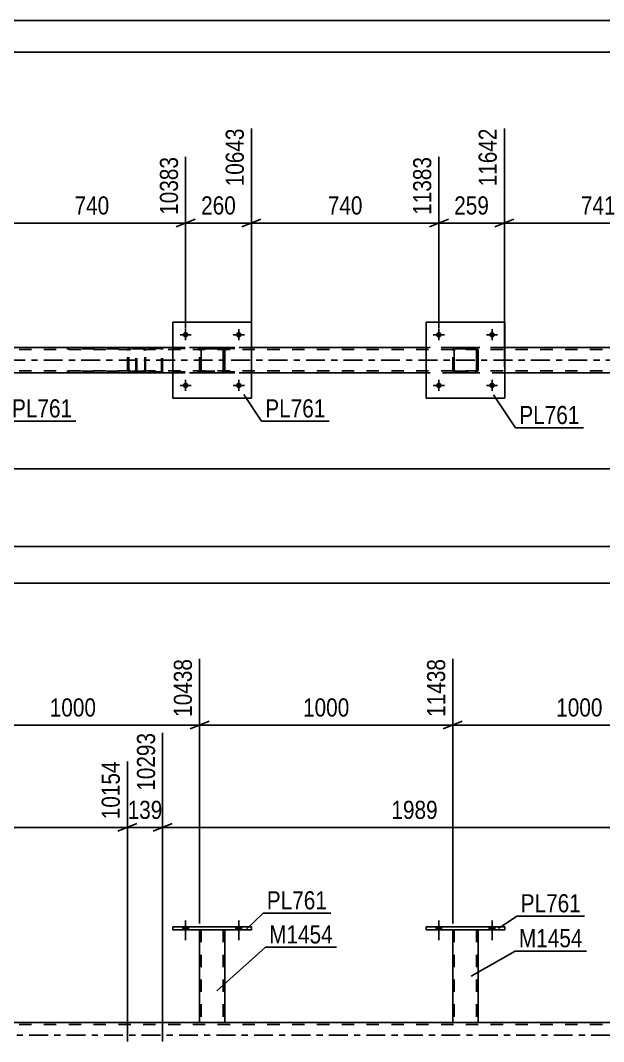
# Model space of a CAD drawing. Header units: millimetres. Extents: x 0 to 841, y 0 to 594.
# Drawn here: x 428.4 to 520.5, y 432.7 to 594 of the extents above; entities that cross this region are included whole.
import ezdxf

# ---------------------------------------------------------------- set-up
doc = ezdxf.new("R2010")
doc.units = ezdxf.units.MM
doc.linetypes.add('DXK_LINE_DOT2', pattern=[3.9198, 1.9599, -1.9599])
doc.linetypes.add('DXK_LINE_DOT3', pattern=[5.9187, 2.979, -0.9799, 0.9799, -0.9799])
doc.styles.add('Arial Narrow', font='ARIALN.TTF', dxfattribs={"height": 0.2})

# ---------------------------------------------------------------- blocks, each defined once
blk = doc.blocks.new('Unknown-318889158-1133')
at = {"color": 5, "linetype": 'Continuous'}
for p, q in [((841, 594), (0, 594)), ((836, 589), (5, 589))]:
    blk.add_line(p, q, dxfattribs=at)
blk = doc.blocks.new('Part-318889158-5026 - 5006')
at = {"color": 7, "linetype": 'DXK_LINE_DOT2'}
for p, q in [((446.66, 542.16), (446.64, 542.04)), ((446.64, 538.68), (446.64, 542.04)), ((446.81, 542.04), (446.82, 542.1)), ((446.81, 538.68), (446.81, 542.04)), ((446.82, 542.1), (446.86, 542.15)), ((446.98, 542.36), (446.85, 542.34)), ((446.86, 542.15), (446.91, 542.19)), ((446.91, 542.19), (446.98, 542.2)), ((462.31, 542.36), (446.98, 542.36)), ((462.31, 542.2), (446.98, 542.2)), ((450.68, 542.34), (450.55, 542.36)), ((450.55, 542.2), (450.62, 542.19)), ((450.62, 542.19), (450.64, 542.17)), ((450.64, 542.17), (450.67, 542.15)), ((450.67, 542.15), (450.71, 542.1)), ((450.71, 542.1), (450.72, 542.04)), ((450.72, 538.68), (450.72, 542.04)), ((450.89, 542.04), (450.87, 542.16)), ((450.89, 538.68), (450.89, 542.04)), ((446.64, 538.68), (446.66, 538.56)), ((446.82, 538.62), (446.81, 538.68)), ((450.72, 538.68), (450.71, 538.62)), ((450.87, 538.56), (450.89, 538.68)), ((446.86, 538.57), (446.82, 538.62)), ((446.85, 538.38), (446.98, 538.36)), ((446.86, 538.57), (446.89, 538.55)), ((446.89, 538.55), (446.91, 538.53)), ((446.91, 538.53), (446.98, 538.52)), ((462.31, 538.52), (446.98, 538.52)), ((462.31, 538.36), (446.98, 538.36)), ((450.62, 538.53), (450.55, 538.52)), ((450.55, 538.36), (450.68, 538.38)), ((450.67, 538.57), (450.62, 538.53)), ((450.71, 538.62), (450.67, 538.57))]:
    blk.add_line(p, q, dxfattribs=at)
for centre, start, end in [((446.96, 542.03), 110.7583, 155.68), ((450.57, 542.03), 24.32, 69.2417), ((446.96, 538.69), 204.32, 249.2417), ((450.57, 538.69), 290.7583, 335.68)]:
    blk.add_arc(centre, 0.331, start, end, dxfattribs=at)
blk = doc.blocks.new('Part-318889158-5038 - 5006')
at = {"color": 7, "linetype": 'DXK_LINE_DOT2'}
for p, q in [((447.91, 542.36), (435.76, 542.36)), ((447.91, 542.12), (435.76, 542.12)), ((445.34, 541.97), (445.32, 541.88)), ((445.32, 538.84), (445.32, 541.88)), ((445.36, 542.06), (445.34, 541.97)), ((445.57, 541.88), (445.59, 541.97)), ((445.57, 538.84), (445.57, 541.88)), ((445.59, 541.97), (445.64, 542.05)), ((445.82, 542.36), (445.63, 542.32)), ((445.64, 542.05), (445.73, 542.1)), ((445.73, 542.1), (445.82, 542.12)), ((446.64, 542.12), (446.64, 542.36)), ((448.02, 542.32), (447.91, 542.36)), ((447.91, 542.12), (447.96, 542.1)), ((447.96, 542.1), (448.01, 542.05)), ((448.01, 542.05), (448.04, 541.97)), ((448.1, 542.22), (448.02, 542.32)), ((448.04, 541.97), (448.05, 541.88)), ((448.05, 538.84), (448.05, 541.88)), ((448.16, 542.06), (448.1, 542.22)), ((448.18, 541.88), (448.16, 542.06)), ((448.18, 538.84), (448.18, 541.88)), ((445.32, 538.84), (445.34, 538.76)), ((445.34, 538.76), (445.36, 538.66)), ((445.59, 538.75), (445.57, 538.84)), ((445.64, 538.67), (445.59, 538.75)), ((445.73, 538.62), (445.64, 538.67)), ((448.01, 538.67), (447.96, 538.62)), ((448.04, 538.75), (448.01, 538.67)), ((448.05, 538.84), (448.04, 538.75)), ((448.12, 538.53), (448.16, 538.66)), ((448.16, 538.66), (448.18, 538.84)), ((447.91, 538.6), (435.76, 538.6)), ((447.91, 538.36), (435.76, 538.36)), ((445.63, 538.4), (445.82, 538.36)), ((445.82, 538.6), (445.73, 538.62)), ((446.64, 538.36), (446.64, 538.6)), ((447.96, 538.62), (447.91, 538.6)), ((447.91, 538.36), (448.02, 538.4)), ((448.02, 538.4), (448.1, 538.5)), ((448.1, 538.5), (448.12, 538.53))]:
    blk.add_line(p, q, dxfattribs=at)
for centre, start, end in [((445.81, 541.86), 111.1941, 156.1506), ((445.81, 538.86), 203.8494, 248.8059)]:
    blk.add_arc(centre, 0.492, start, end, dxfattribs=at)
blk = doc.blocks.new('Part-318889158-5053 - 5006')
at = {"color": 7, "linetype": 'DXK_LINE_DOT2'}
for p, q in [((759.44, 542.04), (82.91, 542.04)), ((759.44, 542.36), (92.51, 542.36)), ((464.91, 542.36), (452.51, 542.36)), ((504.91, 542.36), (492.51, 542.36)), ((759.44, 538.68), (82.91, 538.68)), ((464.91, 538.36), (452.51, 538.36)), ((504.91, 538.36), (492.51, 538.36))]:
    blk.add_line(p, q, dxfattribs=at)
at = {"color": 2, "linetype": 'Continuous'}
for p, q in [((452.51, 542.36), (424.91, 542.36)), ((492.51, 542.36), (464.91, 542.36)), ((532.51, 542.36), (504.91, 542.36)), ((452.51, 538.36), (424.91, 538.36)), ((492.51, 538.36), (464.91, 538.36)), ((532.51, 538.36), (504.91, 538.36))]:
    blk.add_line(p, q, dxfattribs=at)
at = {"color": 7, "linetype": 'DXK_LINE_DOT3'}
blk.add_line((82.91, 540.36), (759.44, 540.36), dxfattribs=at)
blk = doc.blocks.new('Bolt-318889158-5165 - 5006')
at = {"linetype": 'Continuous'}
for points in [[(454.07, 544.36), (454.08, 544.45), (454.11, 544.54), (454.16, 544.62), (454.22, 544.69), (454.29, 544.74), (454.38, 544.78), (454.47, 544.8), (454.56, 544.8), (454.65, 544.78), (454.73, 544.74), (454.81, 544.69), (454.87, 544.62), (454.92, 544.54), (454.94, 544.45), (454.95, 544.36), (454.94, 544.27), (454.92, 544.18), (454.87, 544.1), (454.81, 544.03), (454.73, 543.98), (454.65, 543.94), (454.56, 543.92), (454.47, 543.92), (454.38, 543.94), (454.29, 543.98), (454.22, 544.03), (454.16, 544.1), (454.11, 544.18), (454.08, 544.27)], [(462.47, 544.36), (462.48, 544.45), (462.51, 544.54), (462.56, 544.62), (462.62, 544.69), (462.69, 544.74), (462.78, 544.78), (462.87, 544.8), (462.96, 544.8), (463.05, 544.78), (463.13, 544.74), (463.21, 544.69), (463.27, 544.62), (463.32, 544.54), (463.34, 544.45), (463.35, 544.36), (463.34, 544.27), (463.32, 544.18), (463.27, 544.1), (463.21, 544.03), (463.13, 543.98), (463.05, 543.94), (462.96, 543.92), (462.87, 543.92), (462.78, 543.94), (462.69, 543.98), (462.62, 544.03), (462.56, 544.1), (462.51, 544.18), (462.48, 544.27)]]:
    blk.add_hatch(color=1, dxfattribs=at).paths.add_polyline_path(points)
at = {"color": 1, "linetype": 'Continuous'}
for p, q in [((454.51, 545.24), (454.51, 543.48)), ((462.91, 545.24), (462.91, 543.48)), ((453.63, 544.36), (455.39, 544.36)), ((462.03, 544.36), (463.79, 544.36))]:
    blk.add_line(p, q, dxfattribs=at)
blk = doc.blocks.new('Bolt-318889158-5166 - 5006')
at = {"linetype": 'Continuous'}
for points in [[(454.07, 536.36), (454.08, 536.45), (454.11, 536.54), (454.16, 536.62), (454.22, 536.69), (454.29, 536.74), (454.38, 536.78), (454.47, 536.8), (454.56, 536.8), (454.65, 536.78), (454.73, 536.74), (454.81, 536.69), (454.87, 536.62), (454.92, 536.54), (454.94, 536.45), (454.95, 536.36), (454.94, 536.27), (454.92, 536.18), (454.87, 536.1), (454.81, 536.03), (454.73, 535.98), (454.65, 535.94), (454.56, 535.92), (454.47, 535.92), (454.38, 535.94), (454.29, 535.98), (454.22, 536.03), (454.16, 536.1), (454.11, 536.18), (454.08, 536.27)], [(462.47, 536.36), (462.48, 536.45), (462.51, 536.54), (462.56, 536.62), (462.62, 536.69), (462.69, 536.74), (462.78, 536.78), (462.87, 536.8), (462.96, 536.8), (463.05, 536.78), (463.13, 536.74), (463.21, 536.69), (463.27, 536.62), (463.32, 536.54), (463.34, 536.45), (463.35, 536.36), (463.34, 536.27), (463.32, 536.18), (463.27, 536.1), (463.21, 536.03), (463.13, 535.98), (463.05, 535.94), (462.96, 535.92), (462.87, 535.92), (462.78, 535.94), (462.69, 535.98), (462.62, 536.03), (462.56, 536.1), (462.51, 536.18), (462.48, 536.27)]]:
    blk.add_hatch(color=1, dxfattribs=at).paths.add_polyline_path(points)
at = {"color": 1, "linetype": 'Continuous'}
for p, q in [((454.51, 537.24), (454.51, 535.48)), ((462.91, 537.24), (462.91, 535.48)), ((453.63, 536.36), (455.39, 536.36)), ((462.03, 536.36), (463.79, 536.36))]:
    blk.add_line(p, q, dxfattribs=at)
blk = doc.blocks.new('Bolt-318889158-5177 - 5006')
at = {"linetype": 'Continuous'}
for points in [[(494.07, 544.36), (494.08, 544.45), (494.11, 544.54), (494.16, 544.62), (494.22, 544.69), (494.29, 544.74), (494.38, 544.78), (494.47, 544.8), (494.56, 544.8), (494.65, 544.78), (494.73, 544.74), (494.81, 544.69), (494.87, 544.62), (494.91, 544.54), (494.94, 544.45), (494.95, 544.36), (494.94, 544.27), (494.91, 544.18), (494.87, 544.1), (494.81, 544.03), (494.73, 543.98), (494.65, 543.94), (494.56, 543.92), (494.47, 543.92), (494.38, 543.94), (494.29, 543.98), (494.22, 544.03), (494.16, 544.1), (494.11, 544.18), (494.08, 544.27)], [(502.47, 544.36), (502.48, 544.45), (502.51, 544.54), (502.56, 544.62), (502.62, 544.69), (502.69, 544.74), (502.78, 544.78), (502.87, 544.8), (502.96, 544.8), (503.05, 544.78), (503.13, 544.74), (503.21, 544.69), (503.27, 544.62), (503.31, 544.54), (503.34, 544.45), (503.35, 544.36), (503.34, 544.27), (503.31, 544.18), (503.27, 544.1), (503.21, 544.03), (503.13, 543.98), (503.05, 543.94), (502.96, 543.92), (502.87, 543.92), (502.78, 543.94), (502.69, 543.98), (502.62, 544.03), (502.56, 544.1), (502.51, 544.18), (502.48, 544.27)]]:
    blk.add_hatch(color=1, dxfattribs=at).paths.add_polyline_path(points)
at = {"color": 1, "linetype": 'Continuous'}
for p, q in [((494.51, 545.24), (494.51, 543.48)), ((502.91, 545.24), (502.91, 543.48)), ((493.63, 544.36), (495.39, 544.36)), ((502.03, 544.36), (503.79, 544.36))]:
    blk.add_line(p, q, dxfattribs=at)
blk = doc.blocks.new('Bolt-318889158-5178 - 5006')
at = {"linetype": 'Continuous'}
for points in [[(494.07, 536.36), (494.08, 536.45), (494.11, 536.54), (494.16, 536.62), (494.22, 536.69), (494.29, 536.74), (494.38, 536.78), (494.47, 536.8), (494.56, 536.8), (494.65, 536.78), (494.73, 536.74), (494.81, 536.69), (494.87, 536.62), (494.91, 536.54), (494.94, 536.45), (494.95, 536.36), (494.94, 536.27), (494.91, 536.18), (494.87, 536.1), (494.81, 536.03), (494.73, 535.98), (494.65, 535.94), (494.56, 535.92), (494.47, 535.92), (494.38, 535.94), (494.29, 535.98), (494.22, 536.03), (494.16, 536.1), (494.11, 536.18), (494.08, 536.27)], [(502.47, 536.36), (502.48, 536.45), (502.51, 536.54), (502.56, 536.62), (502.62, 536.69), (502.69, 536.74), (502.78, 536.78), (502.87, 536.8), (502.96, 536.8), (503.05, 536.78), (503.13, 536.74), (503.21, 536.69), (503.27, 536.62), (503.31, 536.54), (503.34, 536.45), (503.35, 536.36), (503.34, 536.27), (503.31, 536.18), (503.27, 536.1), (503.21, 536.03), (503.13, 535.98), (503.05, 535.94), (502.96, 535.92), (502.87, 535.92), (502.78, 535.94), (502.69, 535.98), (502.62, 536.03), (502.56, 536.1), (502.51, 536.18), (502.48, 536.27)]]:
    blk.add_hatch(color=1, dxfattribs=at).paths.add_polyline_path(points)
at = {"color": 1, "linetype": 'Continuous'}
for p, q in [((494.51, 537.24), (494.51, 535.48)), ((502.91, 537.24), (502.91, 535.48)), ((493.63, 536.36), (495.39, 536.36)), ((502.03, 536.36), (503.79, 536.36))]:
    blk.add_line(p, q, dxfattribs=at)
blk = doc.blocks.new('Part-318889158-5225 - 5006')
at = {"color": 2, "linetype": 'Continuous'}
for p, q in [((452.51, 534.36), (452.51, 546.36)), ((452.51, 546.36), (452.51, 546.36)), ((452.51, 546.36), (464.91, 546.36)), ((464.91, 546.36), (464.91, 534.36)), ((452.51, 534.36), (452.51, 534.36)), ((464.91, 534.36), (452.51, 534.36))]:
    blk.add_line(p, q, dxfattribs=at)
at = {"color": 7, "linetype": 'DXK_LINE_DOT2'}
for p, q in [((452.51, 546.36), (452.51, 534.36)), ((452.51, 546.36), (452.51, 546.36)), ((464.91, 534.36), (464.91, 546.36)), ((452.51, 534.36), (452.51, 534.36))]:
    blk.add_line(p, q, dxfattribs=at)
blk = doc.blocks.new('Part-318889158-5226 - 5006')
at = {"color": 7, "linetype": 'DXK_LINE_DOT2'}
for p, q in [((456.71, 541.88), (456.75, 542.06)), ((456.75, 542.06), (456.71, 541.88)), ((456.71, 538.84), (456.71, 541.88)), ((456.71, 541.88), (456.71, 541.88)), ((456.71, 538.84), (456.71, 541.88)), ((456.95, 541.88), (456.97, 541.97)), ((456.97, 541.97), (456.95, 541.88)), ((456.95, 538.84), (456.95, 541.88)), ((456.95, 541.88), (456.95, 541.88)), ((456.95, 541.88), (456.95, 538.84)), ((456.97, 541.97), (457.02, 542.05)), ((457.02, 542.05), (456.97, 541.97)), ((457, 542.32), (457.19, 542.36)), ((457.19, 542.36), (457.01, 542.32)), ((457.02, 542.05), (457.1, 542.1)), ((457.1, 542.1), (457.02, 542.05)), ((457.1, 542.1), (457.19, 542.12)), ((457.19, 542.12), (457.1, 542.1)), ((457.19, 542.36), (460.23, 542.36)), ((457.19, 542.36), (457.19, 542.36)), ((457.19, 542.36), (460.23, 542.36)), ((457.19, 542.12), (460.23, 542.12)), ((457.19, 542.12), (457.19, 542.12)), ((460.23, 542.12), (457.19, 542.12)), ((460.23, 542.36), (460.23, 542.36)), ((460.23, 542.36), (460.41, 542.32)), ((460.42, 542.32), (460.23, 542.36)), ((460.23, 542.12), (460.23, 542.12)), ((460.23, 542.12), (460.32, 542.1)), ((460.32, 542.1), (460.23, 542.12)), ((460.32, 542.1), (460.32, 542.1)), ((460.32, 542.1), (460.4, 542.05)), ((460.4, 542.05), (460.32, 542.1)), ((460.4, 542.05), (460.45, 541.97)), ((460.45, 541.97), (460.4, 542.05)), ((460.45, 541.97), (460.47, 541.88)), ((460.47, 541.88), (460.45, 541.97)), ((460.47, 538.84), (460.47, 541.88)), ((460.47, 541.88), (460.47, 541.88)), ((460.47, 541.88), (460.47, 538.84)), ((460.67, 542.06), (460.71, 541.88)), ((460.71, 541.88), (460.68, 542.06)), ((460.71, 538.84), (460.71, 541.88)), ((460.71, 541.88), (460.71, 541.88)), ((460.71, 541.88), (460.71, 538.84)), ((456.71, 538.84), (456.71, 538.84)), ((456.75, 538.66), (456.71, 538.84)), ((456.71, 538.84), (456.75, 538.66)), ((456.95, 538.84), (456.95, 538.84)), ((456.97, 538.75), (456.95, 538.84)), ((456.95, 538.84), (456.97, 538.75)), ((457.02, 538.67), (456.97, 538.75)), ((456.97, 538.75), (457.02, 538.67)), ((457.1, 538.62), (457.02, 538.67)), ((457.02, 538.67), (457.1, 538.62)), ((460.4, 538.67), (460.32, 538.62)), ((460.32, 538.62), (460.4, 538.67)), ((460.45, 538.75), (460.4, 538.67)), ((460.4, 538.67), (460.45, 538.75)), ((460.47, 538.84), (460.45, 538.75)), ((460.45, 538.75), (460.47, 538.84)), ((460.47, 538.84), (460.47, 538.84)), ((460.71, 538.84), (460.67, 538.66)), ((460.68, 538.66), (460.71, 538.84)), ((460.71, 538.84), (460.71, 538.84)), ((457, 538.4), (457.01, 538.4)), ((457.19, 538.36), (457, 538.4)), ((457.01, 538.4), (457.19, 538.36)), ((457.19, 538.6), (457.1, 538.62)), ((457.1, 538.62), (457.19, 538.6)), ((457.19, 538.6), (460.23, 538.6)), ((457.19, 538.6), (457.19, 538.6)), ((457.19, 538.6), (460.23, 538.6)), ((457.19, 538.36), (460.23, 538.36)), ((457.19, 538.36), (457.19, 538.36)), ((457.19, 538.36), (460.23, 538.36)), ((460.32, 538.62), (460.23, 538.6)), ((460.23, 538.6), (460.32, 538.62)), ((460.23, 538.6), (460.23, 538.6)), ((460.41, 538.4), (460.23, 538.36)), ((460.23, 538.36), (460.42, 538.4)), ((460.23, 538.36), (460.23, 538.36))]:
    blk.add_line(p, q, dxfattribs=at)
at = {"color": 7, "linetype": 'DXK_LINE_DOT3'}
blk.add_line((458.72, 540.36), (458.71, 540.36), dxfattribs=at)
at = {"color": 7, "linetype": 'DXK_LINE_DOT2'}
for centre, start, end in [((457.19, 541.88), 112.5, 157.5), ((457.19, 541.88), 112.5, 157.5), ((460.23, 541.88), 22.5, 67.5), ((460.23, 541.88), 22.5, 67.5), ((457.19, 538.84), 202.5, 247.5), ((457.19, 538.84), 202.5, 247.5), ((460.23, 538.84), 292.5, 337.5), ((460.23, 538.84), 292.5, 337.5)]:
    blk.add_arc(centre, 0.48, start, end, dxfattribs=at)
blk = doc.blocks.new('Part-318889158-5262 - 5006')
at = {"color": 2, "linetype": 'Continuous'}
for p, q in [((492.51, 534.36), (492.51, 546.36)), ((492.51, 546.36), (492.51, 546.36)), ((492.51, 546.36), (504.91, 546.36)), ((504.91, 546.36), (504.91, 534.36)), ((492.51, 534.36), (492.51, 534.36)), ((504.91, 534.36), (492.51, 534.36))]:
    blk.add_line(p, q, dxfattribs=at)
at = {"color": 7, "linetype": 'DXK_LINE_DOT2'}
for p, q in [((492.51, 546.36), (492.51, 534.36)), ((492.51, 546.36), (492.51, 546.36)), ((504.91, 534.36), (504.91, 546.36)), ((492.51, 534.36), (492.51, 534.36))]:
    blk.add_line(p, q, dxfattribs=at)
blk = doc.blocks.new('Part-318889158-5263 - 5006')
at = {"color": 7, "linetype": 'DXK_LINE_DOT2'}
for p, q in [((496.71, 541.88), (496.74, 542.06)), ((496.75, 542.06), (496.71, 541.88)), ((496.71, 538.84), (496.71, 541.88)), ((496.71, 541.88), (496.71, 541.88)), ((496.71, 538.84), (496.71, 541.88)), ((496.95, 541.88), (496.97, 541.97)), ((496.97, 541.97), (496.95, 541.88)), ((496.95, 538.84), (496.95, 541.88)), ((496.95, 541.88), (496.95, 541.88)), ((496.95, 541.88), (496.95, 538.84)), ((496.97, 541.97), (497.02, 542.05)), ((497.02, 542.05), (496.97, 541.97)), ((497, 542.32), (497.19, 542.36)), ((497.19, 542.36), (497.01, 542.32)), ((497.02, 542.05), (497.1, 542.1)), ((497.1, 542.1), (497.02, 542.05)), ((497.1, 542.1), (497.19, 542.12)), ((497.19, 542.12), (497.1, 542.1)), ((497.19, 542.36), (500.23, 542.36)), ((497.19, 542.36), (497.19, 542.36)), ((497.19, 542.36), (500.23, 542.36)), ((497.19, 542.12), (500.23, 542.12)), ((497.19, 542.12), (497.19, 542.12)), ((500.23, 542.12), (497.19, 542.12)), ((500.23, 542.36), (500.23, 542.36)), ((500.23, 542.36), (500.41, 542.32)), ((500.42, 542.32), (500.23, 542.36)), ((500.23, 542.12), (500.23, 542.12)), ((500.23, 542.12), (500.32, 542.1)), ((500.32, 542.1), (500.23, 542.12)), ((500.32, 542.1), (500.32, 542.1)), ((500.32, 542.1), (500.4, 542.05)), ((500.4, 542.05), (500.32, 542.1)), ((500.4, 542.05), (500.45, 541.97)), ((500.45, 541.97), (500.4, 542.05)), ((500.45, 541.97), (500.47, 541.88)), ((500.47, 541.88), (500.45, 541.97)), ((500.47, 538.84), (500.47, 541.88)), ((500.47, 541.88), (500.47, 541.88)), ((500.47, 541.88), (500.47, 538.84)), ((500.67, 542.06), (500.71, 541.88)), ((500.71, 541.88), (500.68, 542.06)), ((500.71, 538.84), (500.71, 541.88)), ((500.71, 541.88), (500.71, 541.88)), ((500.71, 541.88), (500.71, 538.84)), ((496.71, 538.84), (496.71, 538.84)), ((496.74, 538.66), (496.71, 538.84)), ((496.71, 538.84), (496.75, 538.66)), ((496.95, 538.84), (496.95, 538.84)), ((496.97, 538.75), (496.95, 538.84)), ((496.95, 538.84), (496.97, 538.75)), ((497.02, 538.67), (496.97, 538.75)), ((496.97, 538.75), (497.02, 538.67)), ((497.1, 538.62), (497.02, 538.67)), ((497.02, 538.67), (497.1, 538.62)), ((500.4, 538.67), (500.32, 538.62)), ((500.32, 538.62), (500.4, 538.67)), ((500.45, 538.75), (500.4, 538.67)), ((500.4, 538.67), (500.45, 538.75)), ((500.47, 538.84), (500.45, 538.75)), ((500.45, 538.75), (500.47, 538.84)), ((500.47, 538.84), (500.47, 538.84)), ((500.71, 538.84), (500.67, 538.66)), ((500.68, 538.66), (500.71, 538.84)), ((500.71, 538.84), (500.71, 538.84)), ((497, 538.4), (497.01, 538.4)), ((497.19, 538.36), (497, 538.4)), ((497.01, 538.4), (497.19, 538.36)), ((497.19, 538.6), (497.1, 538.62)), ((497.1, 538.62), (497.19, 538.6)), ((497.19, 538.6), (500.23, 538.6)), ((497.19, 538.6), (497.19, 538.6)), ((497.19, 538.6), (500.23, 538.6)), ((497.19, 538.36), (500.23, 538.36)), ((497.19, 538.36), (497.19, 538.36)), ((497.19, 538.36), (500.23, 538.36)), ((500.32, 538.62), (500.23, 538.6)), ((500.23, 538.6), (500.32, 538.62)), ((500.23, 538.6), (500.23, 538.6)), ((500.41, 538.4), (500.23, 538.36)), ((500.23, 538.36), (500.42, 538.4)), ((500.23, 538.36), (500.23, 538.36))]:
    blk.add_line(p, q, dxfattribs=at)
at = {"color": 7, "linetype": 'DXK_LINE_DOT3'}
blk.add_line((498.72, 540.36), (498.71, 540.36), dxfattribs=at)
at = {"color": 7, "linetype": 'DXK_LINE_DOT2'}
for centre, start, end in [((497.19, 541.88), 112.5, 157.5), ((497.19, 541.88), 112.5, 157.5), ((500.23, 541.88), 22.5, 67.5), ((500.23, 541.88), 22.5, 67.5), ((497.19, 538.84), 202.5, 247.5), ((497.19, 538.84), 202.5, 247.5), ((500.23, 538.84), 292.5, 337.5), ((500.23, 538.84), 292.5, 337.5)]:
    blk.add_arc(centre, 0.48, start, end, dxfattribs=at)
blk = doc.blocks.new('Bolt-318889158-3223 - 3138')
at = {"linetype": 'Continuous'}
for points in [[(494.07, 450.38), (494.95, 450.38), (494.95, 450.86), (494.07, 450.86)], [(502.47, 450.37), (503.35, 450.37), (503.35, 450.85), (502.47, 450.85)]]:
    blk.add_hatch(color=1, dxfattribs=at).paths.add_polyline_path(points)
at = {"color": 1, "linetype": 'Continuous'}
for p, q in [((494.51, 451.86), (494.51, 448.74)), ((502.91, 451.85), (502.91, 448.73)), ((494.07, 450.86), (494.07, 450.38)), ((494.95, 450.86), (494.95, 450.38)), ((502.47, 450.85), (502.47, 450.37)), ((503.35, 450.85), (503.35, 450.37))]:
    blk.add_line(p, q, dxfattribs=at)
blk = doc.blocks.new('Bolt-318889158-3222 - 3138')
at = {"linetype": 'Continuous'}
for points in [[(494.07, 450.38), (494.95, 450.38), (494.95, 450.86), (494.07, 450.86)], [(502.47, 450.37), (503.35, 450.37), (503.35, 450.85), (502.47, 450.85)]]:
    blk.add_hatch(color=1, dxfattribs=at).paths.add_polyline_path(points)
at = {"color": 1, "linetype": 'Continuous'}
for p, q in [((494.51, 451.86), (494.51, 448.74)), ((502.91, 451.85), (502.91, 448.73)), ((494.07, 450.86), (494.07, 450.38)), ((494.95, 450.86), (494.95, 450.38)), ((502.47, 450.85), (502.47, 450.37)), ((503.35, 450.85), (503.35, 450.37))]:
    blk.add_line(p, q, dxfattribs=at)
blk = doc.blocks.new('Part-318889158-3335 - 3138')
at = {"color": 2, "linetype": 'Continuous'}
for p, q in [((456.71, 450.38), (456.71, 435.74)), ((460.71, 450.37), (460.71, 435.74)), ((456.75, 435.74), (456.71, 435.74)), ((456.85, 435.74), (456.75, 435.74)), ((457, 435.74), (456.85, 435.74)), ((460.41, 435.74), (457, 435.74)), ((460.57, 435.74), (460.41, 435.74)), ((460.67, 435.74), (460.57, 435.74)), ((460.71, 435.74), (460.67, 435.74))]:
    blk.add_line(p, q, dxfattribs=at)
at = {"color": 7, "linetype": 'DXK_LINE_DOT2'}
for p, q in [((456.71, 450.38), (456.71, 450.38)), ((456.71, 450.38), (456.71, 450.38)), ((456.71, 450.38), (456.71, 450.38)), ((456.75, 450.38), (456.71, 450.38)), ((456.71, 450.38), (456.75, 450.38)), ((456.85, 450.38), (456.75, 450.38)), ((456.75, 450.38), (456.85, 450.38)), ((457.01, 450.38), (456.85, 450.38)), ((456.85, 450.38), (457.01, 450.38)), ((456.95, 450.38), (456.95, 450.38)), ((456.95, 450.38), (456.95, 435.74)), ((456.97, 450.38), (456.95, 450.38)), ((456.95, 450.38), (456.97, 450.38)), ((457.02, 450.38), (456.97, 450.38)), ((456.97, 450.38), (457.02, 450.38)), ((460.42, 450.38), (457.01, 450.38)), ((460.42, 450.38), (457.01, 450.38)), ((460.32, 450.38), (457.02, 450.38)), ((457.02, 450.38), (457.1, 450.38)), ((460.4, 450.38), (457.1, 450.38)), ((460.4, 450.38), (460.32, 450.38)), ((460.45, 450.38), (460.4, 450.38)), ((460.4, 450.38), (460.45, 450.38)), ((460.42, 450.38), (460.57, 450.38)), ((460.57, 450.38), (460.42, 450.38)), ((460.47, 450.38), (460.45, 450.38)), ((460.45, 450.38), (460.47, 450.38)), ((460.47, 450.38), (460.47, 450.38)), ((460.47, 450.38), (460.47, 435.74)), ((460.57, 450.38), (460.68, 450.38)), ((460.68, 450.38), (460.57, 450.38)), ((460.68, 450.38), (460.71, 450.38)), ((460.71, 450.38), (460.68, 450.38)), ((460.71, 450.38), (460.71, 450.38)), ((460.71, 450.38), (460.71, 450.37)), ((460.71, 450.37), (460.71, 450.38)), ((456.71, 435.74), (456.75, 435.74)), ((456.75, 435.74), (456.85, 435.74)), ((456.85, 435.74), (457, 435.74)), ((456.97, 435.74), (456.95, 435.74)), ((456.95, 435.74), (456.97, 435.74)), ((457.02, 435.74), (456.97, 435.74)), ((456.97, 435.74), (457.02, 435.74)), ((460.41, 435.74), (457, 435.74)), ((460.32, 435.74), (457.02, 435.74)), ((457.02, 435.74), (457.1, 435.74)), ((460.45, 435.74), (457.1, 435.74)), ((460.4, 435.74), (460.32, 435.74)), ((460.45, 435.74), (460.4, 435.74)), ((460.41, 435.74), (460.57, 435.74)), ((460.47, 435.74), (460.45, 435.74)), ((460.45, 435.74), (460.47, 435.74)), ((460.57, 435.74), (460.67, 435.74)), ((460.67, 435.74), (460.71, 435.74))]:
    blk.add_line(p, q, dxfattribs=at)
blk = doc.blocks.new('Part-318889158-3330 - 3138')
at = {"color": 2, "linetype": 'Continuous'}
for p, q in [((452.51, 450.86), (452.51, 450.38)), ((464.91, 450.85), (452.51, 450.86)), ((452.51, 450.38), (464.91, 450.37)), ((464.91, 450.37), (464.91, 450.85))]:
    blk.add_line(p, q, dxfattribs=at)
blk = doc.blocks.new('Bolt-318889158-3408 - 3138')
at = {"linetype": 'Continuous'}
for points in [[(454.07, 450.38), (454.95, 450.38), (454.95, 450.86), (454.07, 450.86)], [(462.47, 450.37), (463.35, 450.37), (463.35, 450.85), (462.47, 450.85)]]:
    blk.add_hatch(color=1, dxfattribs=at).paths.add_polyline_path(points)
at = {"color": 1, "linetype": 'Continuous'}
for p, q in [((454.51, 451.86), (454.51, 448.74)), ((462.91, 451.85), (462.91, 448.73)), ((454.07, 450.86), (454.07, 450.38)), ((454.95, 450.86), (454.95, 450.38)), ((462.47, 450.85), (462.47, 450.37)), ((463.35, 450.85), (463.35, 450.37))]:
    blk.add_line(p, q, dxfattribs=at)
blk = doc.blocks.new('Bolt-318889158-3409 - 3138')
at = {"linetype": 'Continuous'}
for points in [[(454.07, 450.38), (454.95, 450.38), (454.95, 450.86), (454.07, 450.86)], [(462.47, 450.37), (463.35, 450.37), (463.35, 450.85), (462.47, 450.85)]]:
    blk.add_hatch(color=1, dxfattribs=at).paths.add_polyline_path(points)
at = {"color": 1, "linetype": 'Continuous'}
for p, q in [((454.51, 451.86), (454.51, 448.74)), ((462.91, 451.85), (462.91, 448.73)), ((454.07, 450.86), (454.07, 450.38)), ((454.95, 450.86), (454.95, 450.38)), ((462.47, 450.85), (462.47, 450.37)), ((463.35, 450.85), (463.35, 450.37))]:
    blk.add_line(p, q, dxfattribs=at)
blk = doc.blocks.new('Part-318889158-3477 - 3138')
at = {"color": 2, "linetype": 'Continuous'}
for p, q in [((492.51, 450.86), (492.51, 450.38)), ((504.91, 450.85), (492.51, 450.86)), ((492.51, 450.38), (504.91, 450.37)), ((504.91, 450.37), (504.91, 450.85))]:
    blk.add_line(p, q, dxfattribs=at)
blk = doc.blocks.new('Part-318889158-3482 - 3138')
at = {"color": 2, "linetype": 'Continuous'}
for p, q in [((496.71, 450.38), (496.71, 435.74)), ((500.71, 450.37), (500.71, 435.74)), ((496.74, 435.74), (496.71, 435.74)), ((496.85, 435.74), (496.74, 435.74)), ((497, 435.74), (496.85, 435.74)), ((500.41, 435.74), (497, 435.74)), ((500.57, 435.74), (500.41, 435.74)), ((500.67, 435.74), (500.57, 435.74)), ((500.71, 435.74), (500.67, 435.74))]:
    blk.add_line(p, q, dxfattribs=at)
at = {"color": 7, "linetype": 'DXK_LINE_DOT2'}
for p, q in [((496.71, 450.38), (496.71, 450.38)), ((496.71, 450.38), (496.71, 450.38)), ((496.71, 450.38), (496.71, 450.38)), ((496.75, 450.38), (496.71, 450.38)), ((496.71, 450.38), (496.75, 450.38)), ((496.85, 450.38), (496.75, 450.38)), ((496.75, 450.38), (496.85, 450.38)), ((497.01, 450.38), (496.85, 450.38)), ((496.85, 450.38), (497.01, 450.38)), ((496.95, 450.38), (496.95, 450.38)), ((496.95, 450.38), (496.95, 435.74)), ((496.97, 450.38), (496.95, 450.38)), ((496.95, 450.38), (496.97, 450.38)), ((497.02, 450.38), (496.97, 450.38)), ((496.97, 450.38), (497.02, 450.38)), ((500.42, 450.38), (497.01, 450.38)), ((500.42, 450.38), (497.01, 450.38)), ((500.32, 450.38), (497.02, 450.38)), ((497.02, 450.38), (497.1, 450.38)), ((500.4, 450.38), (497.1, 450.38)), ((500.4, 450.38), (500.32, 450.38)), ((500.45, 450.38), (500.4, 450.38)), ((500.4, 450.38), (500.45, 450.38)), ((500.42, 450.38), (500.57, 450.38)), ((500.57, 450.38), (500.42, 450.38)), ((500.47, 450.38), (500.45, 450.38)), ((500.45, 450.38), (500.47, 450.38)), ((500.47, 450.38), (500.47, 450.38)), ((500.47, 450.38), (500.47, 435.74)), ((500.57, 450.38), (500.68, 450.38)), ((500.68, 450.38), (500.57, 450.38)), ((500.68, 450.38), (500.71, 450.38)), ((500.71, 450.38), (500.68, 450.38)), ((500.71, 450.38), (500.71, 450.38)), ((500.71, 450.38), (500.71, 450.37)), ((500.71, 450.37), (500.71, 450.38)), ((496.71, 435.74), (496.74, 435.74)), ((496.74, 435.74), (496.85, 435.74)), ((496.85, 435.74), (497, 435.74)), ((496.97, 435.74), (496.95, 435.74)), ((496.95, 435.74), (496.97, 435.74)), ((497.02, 435.74), (496.97, 435.74)), ((496.97, 435.74), (497.02, 435.74)), ((500.41, 435.74), (497, 435.74)), ((500.32, 435.74), (497.02, 435.74)), ((497.02, 435.74), (497.1, 435.74)), ((500.45, 435.74), (497.1, 435.74)), ((500.4, 435.74), (500.32, 435.74)), ((500.45, 435.74), (500.4, 435.74)), ((500.41, 435.74), (500.57, 435.74)), ((500.47, 435.74), (500.45, 435.74)), ((500.45, 435.74), (500.47, 435.74)), ((500.57, 435.74), (500.67, 435.74)), ((500.67, 435.74), (500.71, 435.74))]:
    blk.add_line(p, q, dxfattribs=at)
blk = doc.blocks.new('Part-318889158-3696 - 3138')
at = {"color": 7, "linetype": 'DXK_LINE_DOT2'}
for p, q in [((759.44, 435.42), (39.17, 435.42)), ((460.71, 435.74), (456.71, 435.74)), ((500.71, 435.74), (496.71, 435.74))]:
    blk.add_line(p, q, dxfattribs=at)
at = {"color": 2, "linetype": 'Continuous'}
for p, q in [((456.71, 435.74), (420.7, 435.74)), ((496.71, 435.74), (460.71, 435.74)), ((536.7, 435.74), (500.71, 435.74))]:
    blk.add_line(p, q, dxfattribs=at)
at = {"color": 7, "linetype": 'DXK_LINE_DOT3'}
blk.add_line((39.17, 433.74), (759.44, 433.74), dxfattribs=at)
blk = doc.blocks.new('StraightDimension-318889158-18019 - 5006')
at = {"color": 7, "linetype": 'Continuous'}
for p, q in [((464.91, 543.36), (464.91, 576.94)), ((454.51, 545.36), (454.51, 572.44)), ((453.01, 561.4), (456.01, 562.6)), ((454.51, 562), (464.91, 562)), ((466.41, 562.6), (463.41, 561.4))]:
    blk.add_line(p, q, dxfattribs=at)
at = {"color": 0}
blk.add_wipeout([(463.06, 562.75), (463.06, 566.95), (456.37, 566.95), (456.37, 562.75)], dxfattribs=at)
at = {"color": 3, "style": 'Arial Narrow'}
blk.add_text('260', height=2.863, dxfattribs=at).set_placement((456.97, 563.35))
at = {"color": 0, "linetype": 'Continuous'}
blk.add_wipeout([(464.31, 577.54), (460.11, 577.54), (460.11, 567.2), (464.31, 567.2)], dxfattribs=at)
at = {"color": 3, "linetype": 'Continuous', "style": 'Arial Narrow'}
blk.add_text('10643', height=2.863, rotation=90.0002, dxfattribs=at).set_placement((463.71, 567.8))
blk = doc.blocks.new('StraightDimension-318889158-6023 - 5006')
at = {"color": 7, "linetype": 'Continuous'}
blk.add_line((46.84, 505.11), (760.08, 505.11), dxfattribs=at)
blk = doc.blocks.new('StraightDimension-318889158-6071 - 5006')
at = {"color": 7, "linetype": 'Continuous'}
blk.add_line((47.48, 523.19), (704.38, 523.19), dxfattribs=at)
blk = doc.blocks.new('StraightDimension-318889158-11034 - 5006')
at = {"color": 7, "linetype": 'Continuous'}
blk.add_line((47.48, 510.94), (759.44, 510.94), dxfattribs=at)
blk = doc.blocks.new('StraightDimension-318889158-18016 - 5006')
at = {"color": 7, "linetype": 'Continuous'}
for p, q in [((504.86, 539.36), (504.86, 576.94)), ((534.51, 545.36), (534.51, 572.44)), ((506.36, 562.6), (503.36, 561.4)), ((504.86, 562), (534.51, 562)), ((533.01, 561.4), (536.01, 562.6))]:
    blk.add_line(p, q, dxfattribs=at)
at = {"color": 0, "linetype": 'Continuous'}
blk.add_wipeout([(533.91, 573.04), (529.71, 573.04), (529.71, 562.7), (533.91, 562.7)], dxfattribs=at)
at = {"color": 0}
blk.add_wipeout([(523.03, 562.75), (523.03, 566.95), (516.34, 566.95), (516.34, 562.75)], dxfattribs=at)
at = {"color": 3, "linetype": 'Continuous', "style": 'Arial Narrow'}
blk.add_text('12383', height=2.863, rotation=90.0002, dxfattribs=at).set_placement((533.31, 563.3))
at = {"color": 3, "style": 'Arial Narrow'}
blk.add_text('741', height=2.863, dxfattribs=at).set_placement((516.94, 563.35))
blk = doc.blocks.new('StraightDimension-318889158-18017 - 5006')
at = {"color": 7, "linetype": 'Continuous'}
for p, q in [((504.86, 539.36), (504.86, 576.94)), ((494.51, 545.36), (494.51, 572.44)), ((493.01, 561.4), (496.01, 562.6)), ((494.51, 562), (504.86, 562)), ((506.36, 562.6), (503.36, 561.4))]:
    blk.add_line(p, q, dxfattribs=at)
at = {"color": 0}
blk.add_wipeout([(503.03, 562.75), (503.03, 566.95), (496.34, 566.95), (496.34, 562.75)], dxfattribs=at)
at = {"color": 3, "style": 'Arial Narrow'}
blk.add_text('259', height=2.863, dxfattribs=at).set_placement((496.94, 563.35))
at = {"color": 0, "linetype": 'Continuous'}
blk.add_wipeout([(504.26, 577.54), (500.06, 577.54), (500.06, 567.2), (504.26, 567.2)], dxfattribs=at)
at = {"color": 3, "linetype": 'Continuous', "style": 'Arial Narrow'}
blk.add_text('11642', height=2.863, rotation=90.0002, dxfattribs=at).set_placement((503.66, 567.8))
blk = doc.blocks.new('StraightDimension-318889158-18018 - 5006')
at = {"color": 7, "linetype": 'Continuous'}
for p, q in [((464.91, 543.36), (464.91, 576.94)), ((494.51, 545.36), (494.51, 572.44)), ((466.41, 562.6), (463.41, 561.4)), ((464.91, 562), (494.51, 562)), ((493.01, 561.4), (496.01, 562.6))]:
    blk.add_line(p, q, dxfattribs=at)
at = {"color": 0, "linetype": 'Continuous'}
blk.add_wipeout([(493.91, 573.04), (489.71, 573.04), (489.71, 562.7), (493.91, 562.7)], dxfattribs=at)
at = {"color": 0}
blk.add_wipeout([(483.06, 562.75), (483.06, 566.95), (476.37, 566.95), (476.37, 562.75)], dxfattribs=at)
at = {"color": 3, "linetype": 'Continuous', "style": 'Arial Narrow'}
blk.add_text('11383', height=2.863, rotation=90.0002, dxfattribs=at).set_placement((493.31, 563.3))
at = {"color": 3, "style": 'Arial Narrow'}
blk.add_text('740', height=2.863, dxfattribs=at).set_placement((476.97, 563.35))
blk = doc.blocks.new('StraightDimension-318889158-18020 - 5006')
at = {"color": 7, "linetype": 'Continuous'}
for p, q in [((424.91, 543.36), (424.91, 575.11)), ((454.51, 545.36), (454.51, 572.44)), ((426.41, 562.6), (423.41, 561.4)), ((424.91, 562), (454.51, 562)), ((453.01, 561.4), (456.01, 562.6))]:
    blk.add_line(p, q, dxfattribs=at)
at = {"color": 0, "linetype": 'Continuous'}
blk.add_wipeout([(453.91, 573.04), (449.71, 573.04), (449.71, 562.7), (453.91, 562.7)], dxfattribs=at)
at = {"color": 0}
blk.add_wipeout([(443.05, 562.75), (443.05, 566.95), (436.37, 566.95), (436.37, 562.75)], dxfattribs=at)
at = {"color": 3, "linetype": 'Continuous', "style": 'Arial Narrow'}
blk.add_text('10383', height=2.863, rotation=90.0002, dxfattribs=at).set_placement((453.31, 563.3))
at = {"color": 3, "style": 'Arial Narrow'}
blk.add_text('740', height=2.863, dxfattribs=at).set_placement((436.97, 563.35))
blk = doc.blocks.new('StraightDimension-318889158-20204 - 3138')
at = {"color": 7, "linetype": 'Continuous'}
for p, q in [((450.89, 432.74), (450.89, 481.49)), ((445.32, 432.74), (445.32, 476.99)), ((443.82, 465.95), (446.82, 467.15)), ((445.32, 466.55), (450.89, 466.55)), ((452.39, 467.15), (449.39, 465.95))]:
    blk.add_line(p, q, dxfattribs=at)
at = {"color": 0}
blk.add_wipeout([(451.45, 467.3), (451.45, 471.5), (444.76, 471.5), (444.76, 467.3)], dxfattribs=at)
at = {"color": 3, "style": 'Arial Narrow'}
blk.add_text('139', height=2.863, dxfattribs=at).set_placement((445.36, 467.9))
at = {"color": 0, "linetype": 'Continuous'}
blk.add_wipeout([(450.29, 482.09), (446.09, 482.09), (446.09, 471.75), (450.29, 471.75)], dxfattribs=at)
at = {"color": 3, "linetype": 'Continuous', "style": 'Arial Narrow'}
blk.add_text('10293', height=2.863, rotation=90.0002, dxfattribs=at).set_placement((449.69, 472.35))
blk = doc.blocks.new('StraightDimension-318889158-20205 - 3138')
at = {"color": 7, "linetype": 'Continuous'}
for p, q in [((365.76, 432.74), (365.76, 479.66)), ((445.32, 432.74), (445.32, 476.99)), ((367.26, 467.15), (364.26, 465.95)), ((365.76, 466.55), (445.32, 466.55)), ((443.82, 465.95), (446.82, 467.15))]:
    blk.add_line(p, q, dxfattribs=at)
at = {"color": 0, "linetype": 'Continuous'}
blk.add_wipeout([(444.72, 477.59), (440.52, 477.59), (440.52, 467.25), (444.72, 467.25)], dxfattribs=at)
at = {"color": 0}
blk.add_wipeout([(409.79, 467.3), (409.79, 471.5), (401.28, 471.5), (401.28, 467.3)], dxfattribs=at)
at = {"color": 3, "linetype": 'Continuous', "style": 'Arial Narrow'}
blk.add_text('10154', height=2.863, rotation=90.0002, dxfattribs=at).set_placement((444.12, 467.85))
at = {"color": 3, "style": 'Arial Narrow'}
blk.add_text('1989', height=2.863, dxfattribs=at).set_placement((401.88, 467.9))
blk = doc.blocks.new('StraightDimension-318889158-19961 - 3138')
at = {"color": 7, "linetype": 'Continuous'}
for p, q in [((456.71, 451.38), (456.71, 493.16)), ((416.71, 451.38), (416.71, 491.33)), ((418.21, 483.32), (415.21, 482.12)), ((416.71, 482.72), (456.71, 482.72)), ((455.21, 482.12), (458.21, 483.32))]:
    blk.add_line(p, q, dxfattribs=at)
at = {"color": 0, "linetype": 'Continuous'}
blk.add_wipeout([(456.11, 493.76), (451.91, 493.76), (451.91, 483.42), (456.11, 483.42)], dxfattribs=at)
at = {"color": 0}
blk.add_wipeout([(440.97, 483.47), (440.97, 487.67), (432.46, 487.67), (432.46, 483.47)], dxfattribs=at)
at = {"color": 3, "linetype": 'Continuous', "style": 'Arial Narrow'}
blk.add_text('10438', height=2.863, rotation=90.0002, dxfattribs=at).set_placement((455.51, 484.02))
at = {"color": 3, "style": 'Arial Narrow'}
blk.add_text('1000', height=2.863, dxfattribs=at).set_placement((433.06, 484.07))
blk = doc.blocks.new('StraightDimension-318889158-19959 - 3138')
at = {"color": 7, "linetype": 'Continuous'}
for p, q in [((496.71, 451.38), (496.71, 493.16)), ((536.71, 451.34), (536.71, 493.16)), ((498.21, 483.32), (495.21, 482.12)), ((496.71, 482.72), (536.71, 482.72)), ((535.21, 482.12), (538.21, 483.32))]:
    blk.add_line(p, q, dxfattribs=at)
at = {"color": 0, "linetype": 'Continuous'}
blk.add_wipeout([(536.11, 493.76), (531.91, 493.76), (531.91, 483.42), (536.11, 483.42)], dxfattribs=at)
at = {"color": 0}
blk.add_wipeout([(520.97, 483.47), (520.97, 487.67), (512.45, 487.67), (512.45, 483.47)], dxfattribs=at)
at = {"color": 3, "linetype": 'Continuous', "style": 'Arial Narrow'}
blk.add_text('12438', height=2.863, rotation=90.0002, dxfattribs=at).set_placement((535.51, 484.02))
at = {"color": 3, "style": 'Arial Narrow'}
blk.add_text('1000', height=2.863, dxfattribs=at).set_placement((513.05, 484.07))
blk = doc.blocks.new('StraightDimension-318889158-19960 - 3138')
at = {"color": 7, "linetype": 'Continuous'}
for p, q in [((456.71, 451.38), (456.71, 493.16)), ((496.71, 451.38), (496.71, 493.16)), ((458.21, 483.32), (455.21, 482.12)), ((456.71, 482.72), (496.71, 482.72)), ((495.21, 482.12), (498.21, 483.32))]:
    blk.add_line(p, q, dxfattribs=at)
at = {"color": 0, "linetype": 'Continuous'}
blk.add_wipeout([(496.11, 493.76), (491.91, 493.76), (491.91, 483.42), (496.11, 483.42)], dxfattribs=at)
at = {"color": 0}
blk.add_wipeout([(480.97, 483.47), (480.97, 487.67), (472.46, 487.67), (472.46, 483.47)], dxfattribs=at)
at = {"color": 3, "linetype": 'Continuous', "style": 'Arial Narrow'}
blk.add_text('11438', height=2.863, rotation=90.0002, dxfattribs=at).set_placement((495.51, 484.02))
at = {"color": 3, "style": 'Arial Narrow'}
blk.add_text('1000', height=2.863, dxfattribs=at).set_placement((473.06, 484.07))
blk = doc.blocks.new('StraightDimension-318889158-20203 - 3138')
at = {"color": 7, "linetype": 'Continuous'}
for p, q in [((450.89, 432.74), (450.89, 481.49)), ((530.45, 432.74), (530.45, 476.99)), ((452.39, 467.15), (449.39, 465.95)), ((450.89, 466.55), (530.45, 466.55)), ((528.95, 465.95), (531.95, 467.15))]:
    blk.add_line(p, q, dxfattribs=at)
at = {"color": 0, "linetype": 'Continuous'}
blk.add_wipeout([(529.85, 477.59), (525.65, 477.59), (525.65, 467.25), (529.85, 467.25)], dxfattribs=at)
at = {"color": 0}
blk.add_wipeout([(494.93, 467.3), (494.93, 471.5), (486.42, 471.5), (486.42, 467.3)], dxfattribs=at)
at = {"color": 3, "linetype": 'Continuous', "style": 'Arial Narrow'}
blk.add_text('12282', height=2.863, rotation=90.0002, dxfattribs=at).set_placement((529.25, 467.85))
at = {"color": 3, "style": 'Arial Narrow'}
blk.add_text('1989', height=2.863, dxfattribs=at).set_placement((487.02, 467.9))
blk = doc.blocks.new('Mark-318889158-5221 - 5006')
at = {"color": 0}
blk.add_wipeout([(476.6, 531.3), (476.6, 534.3), (467.1, 534.3), (467.1, 531.3)], dxfattribs=at)
blk.add_wipeout([(476.6, 531.3), (476.6, 534.3), (467.1, 534.3), (467.1, 531.3)], dxfattribs=at)
at = {"color": 30, "linetype": 'Continuous'}
for p, q in [((463.73, 534.95), (466.5, 530.7)), ((466.5, 530.7), (477.2, 530.7))]:
    blk.add_line(p, q, dxfattribs=at)
at = {"color": 3, "style": 'Arial Narrow'}
blk.add_text('PL761', height=2.863, dxfattribs=at).set_placement((467.1, 531.3))
blk = doc.blocks.new('Mark-318889158-5258 - 5006')
at = {"color": 0}
blk.add_wipeout([(516.73, 530.26), (516.73, 533.26), (507.22, 533.26), (507.22, 530.26)], dxfattribs=at)
blk.add_wipeout([(516.73, 530.26), (516.73, 533.26), (507.22, 533.26), (507.22, 530.26)], dxfattribs=at)
at = {"color": 30, "linetype": 'Continuous'}
for p, q in [((503.14, 534.88), (506.62, 529.66)), ((506.62, 529.66), (517.33, 529.66))]:
    blk.add_line(p, q, dxfattribs=at)
at = {"color": 3, "style": 'Arial Narrow'}
blk.add_text('PL761', height=2.863, dxfattribs=at).set_placement((507.22, 530.26))
blk = doc.blocks.new('Mark-318889158-5295 - 5006')
at = {"color": 0}
blk.add_wipeout([(436.6, 531.3), (436.6, 534.3), (427.1, 534.3), (427.1, 531.3)], dxfattribs=at)
blk.add_wipeout([(436.6, 531.3), (436.6, 534.3), (427.1, 534.3), (427.1, 531.3)], dxfattribs=at)
at = {"color": 30, "linetype": 'Continuous'}
for p, q in [((423.72, 534.95), (426.5, 530.7)), ((426.5, 530.7), (437.2, 530.7))]:
    blk.add_line(p, q, dxfattribs=at)
at = {"color": 3, "style": 'Arial Narrow'}
blk.add_text('PL761', height=2.863, dxfattribs=at).set_placement((427.1, 531.3))
blk = doc.blocks.new('Mark-318889158-3326 - 3138')
at = {"color": 0}
blk.add_wipeout([(476.84, 453.62), (476.84, 456.62), (467.34, 456.62), (467.34, 453.62)], dxfattribs=at)
blk.add_wipeout([(476.84, 453.62), (476.84, 456.62), (467.34, 456.62), (467.34, 453.62)], dxfattribs=at)
at = {"color": 30, "linetype": 'Continuous'}
for p, q in [((464.19, 450.56), (466.74, 453.02)), ((466.74, 453.02), (477.44, 453.02))]:
    blk.add_line(p, q, dxfattribs=at)
at = {"color": 3, "style": 'Arial Narrow'}
blk.add_text('PL761', height=2.863, dxfattribs=at).set_placement((467.34, 453.62))
blk = doc.blocks.new('Mark-318889158-3331 - 3138')
at = {"color": 0}
blk.add_wipeout([(477.77, 448.23), (477.77, 451.23), (467.71, 451.23), (467.71, 448.23)], dxfattribs=at)
blk.add_wipeout([(477.77, 448.23), (477.77, 451.23), (467.71, 451.23), (467.71, 448.23)], dxfattribs=at)
at = {"color": 30, "linetype": 'Continuous'}
for p, q in [((459.43, 440.76), (467.11, 447.63)), ((467.11, 447.63), (478.37, 447.63))]:
    blk.add_line(p, q, dxfattribs=at)
at = {"color": 3, "style": 'Arial Narrow'}
blk.add_text('M1454', height=2.863, dxfattribs=at).set_placement((467.71, 448.23))
blk = doc.blocks.new('Mark-318889158-3473 - 3138')
at = {"color": 0}
blk.add_wipeout([(516.94, 453.15), (516.94, 456.15), (507.44, 456.15), (507.44, 453.15)], dxfattribs=at)
blk.add_wipeout([(516.94, 453.15), (516.94, 456.15), (507.44, 456.15), (507.44, 453.15)], dxfattribs=at)
at = {"color": 30, "linetype": 'Continuous'}
for p, q in [((503.94, 450.59), (506.84, 452.55)), ((506.84, 452.55), (517.54, 452.55))]:
    blk.add_line(p, q, dxfattribs=at)
at = {"color": 3, "style": 'Arial Narrow'}
blk.add_text('PL761', height=2.863, dxfattribs=at).set_placement((507.44, 453.15))
blk = doc.blocks.new('Mark-318889158-3478 - 3138')
at = {"color": 0}
blk.add_wipeout([(517.21, 447.63), (517.21, 450.63), (507.16, 450.63), (507.16, 447.63)], dxfattribs=at)
blk.add_wipeout([(517.21, 447.63), (517.21, 450.63), (507.16, 450.63), (507.16, 447.63)], dxfattribs=at)
at = {"color": 30, "linetype": 'Continuous'}
for p, q in [((499.6, 443.05), (506.56, 447.03)), ((506.56, 447.03), (517.81, 447.03))]:
    blk.add_line(p, q, dxfattribs=at)
at = {"color": 3, "style": 'Arial Narrow'}
blk.add_text('M1454', height=2.863, dxfattribs=at).set_placement((507.16, 447.63))

msp = doc.modelspace()

# ---------------------------------------------------------------- block references
for name in ['Unknown-318889158-1133', 'Part-318889158-5225 - 5006', 'Bolt-318889158-5165 - 5006', 'Part-318889158-5262 - 5006', 'Bolt-318889158-5177 - 5006', 'Part-318889158-5053 - 5006', 'Part-318889158-5038 - 5006', 'Part-318889158-5026 - 5006', 'Part-318889158-5226 - 5006', 'Part-318889158-5263 - 5006', 'Bolt-318889158-5166 - 5006', 'Bolt-318889158-5178 - 5006', 'Bolt-318889158-3408 - 3138', 'Bolt-318889158-3409 - 3138', 'Bolt-318889158-3223 - 3138', 'Bolt-318889158-3222 - 3138', 'Part-318889158-3330 - 3138', 'Part-318889158-3335 - 3138', 'Part-318889158-3477 - 3138', 'Part-318889158-3482 - 3138', 'Part-318889158-3696 - 3138']:
    msp.add_blockref(name, (0, 0))

# ---------------------------------------------------------------- next in the draw order: block references
for name in ['StraightDimension-318889158-18019 - 5006', 'StraightDimension-318889158-18016 - 5006', 'StraightDimension-318889158-6023 - 5006', 'StraightDimension-318889158-19959 - 3138', 'StraightDimension-318889158-20204 - 3138']:
    msp.add_blockref(name, (0, 0))

# ---------------------------------------------------------------- next in the draw order: block references
for name in ['StraightDimension-318889158-18017 - 5006', 'StraightDimension-318889158-18020 - 5006', 'StraightDimension-318889158-6071 - 5006', 'StraightDimension-318889158-20205 - 3138']:
    msp.add_blockref(name, (0, 0))

# ---------------------------------------------------------------- next in the draw order: block references
for name in ['StraightDimension-318889158-18018 - 5006', 'StraightDimension-318889158-11034 - 5006', 'StraightDimension-318889158-19961 - 3138']:
    msp.add_blockref(name, (0, 0))

# ---------------------------------------------------------------- next in the draw order: block references
for name in ['Mark-318889158-5295 - 5006', 'Mark-318889158-5221 - 5006', 'Mark-318889158-5258 - 5006', 'StraightDimension-318889158-19960 - 3138']:
    msp.add_blockref(name, (0, 0))

# ---------------------------------------------------------------- next in the draw order: block references
msp.add_blockref('StraightDimension-318889158-20203 - 3138', (0, 0))

# ---------------------------------------------------------------- next in the draw order: block references
for name in ['Mark-318889158-3326 - 3138', 'Mark-318889158-3473 - 3138']:
    msp.add_blockref(name, (0, 0))

# ---------------------------------------------------------------- next in the draw order: block references
for name in ['Mark-318889158-3331 - 3138', 'Mark-318889158-3478 - 3138']:
    msp.add_blockref(name, (0, 0))

doc.saveas('drawing.dxf')
